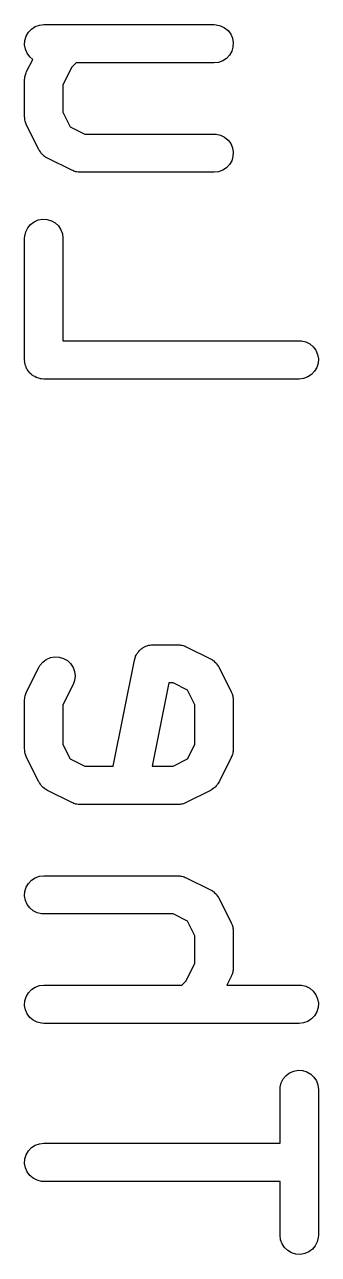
# Model space of a CAD drawing. Extents: x 67.7 to 95.6, y -145.3 to -52.9.
# Drawn here: x 78.76 to 90.26, y -145.29 to -97.12 of the extents above; entities that cross this region are included whole.
import ezdxf

# ---------------------------------------------------------------- set-up
doc = ezdxf.new("R2010")
doc.units = 0
doc.layers.add('BLACK', color=7, linetype='CONTINUOUS')

msp = doc.modelspace()

# ---------------------------------------------------------------- linework, layer by layer
at = {"layer": 'BLACK', "linetype": 'CONTINUOUS'}
for p, q in [((79.0245, -97.2976), (79.17, -97.2019)), ((79.17, -97.2019), (79.3336, -97.1424)), ((79.3336, -97.1424), (79.5066, -97.1222)), ((79.5066, -97.1222), (86.1733, -97.1222)), ((86.1733, -97.1222), (86.2603, -97.1272)), ((86.2603, -97.1272), (86.4298, -97.1674)), ((86.4298, -97.1674), (86.5854, -97.2455)), ((86.5854, -97.2455), (86.7188, -97.3575)), ((78.7579, -97.9158), (78.768, -97.7419)), ((78.768, -97.7419), (78.8179, -97.5751)), ((78.8179, -97.5751), (78.905, -97.4243)), ((78.905, -97.4243), (79.0245, -97.2976)), ((86.7188, -97.3575), (86.8228, -97.4972)), ((86.8228, -97.4972), (86.8918, -97.657)), ((86.8918, -97.657), (86.922, -97.8285)), ((78.7881, -98.0873), (78.7579, -97.9158)), ((78.8571, -98.2472), (78.7881, -98.0873)), ((78.9611, -98.3868), (78.8571, -98.2472)), ((86.8619, -98.1692), (86.7749, -98.32)), ((86.9119, -98.0024), (86.8619, -98.1692)), ((86.922, -97.8285), (86.9119, -98.0024)), ((78.8358, -98.9653), (79.0766, -98.4837)), ((79.0766, -98.4837), (78.9611, -98.3868)), ((80.7696, -98.6222), (80.5992, -98.7926)), ((86.1733, -98.6222), (80.7696, -98.6222)), ((86.3462, -98.6019), (86.1733, -98.6222)), ((86.5099, -98.5424), (86.3462, -98.6019)), ((86.6554, -98.4467), (86.5099, -98.5424)), ((86.7749, -98.32), (86.6554, -98.4467)), ((78.7566, -99.3007), (78.7617, -99.2137)), ((78.7617, -99.2137), (78.7716, -99.1718)), ((78.7716, -99.1718), (78.7765, -99.1291)), ((78.7765, -99.1291), (78.7916, -99.0873)), ((78.7916, -99.0873), (78.8018, -99.0442)), ((78.8018, -99.0442), (78.8211, -99.0058)), ((78.8211, -99.0058), (78.8358, -98.9653)), ((80.5992, -98.7926), (80.2566, -99.4778)), ((78.7566, -100.729), (78.7566, -99.3007)), ((80.2566, -99.4778), (80.2566, -100.552)), ((80.2566, -100.552), (80.5418, -101.123)), ((78.7616, -100.772), (78.7566, -100.729)), ((78.7615, -100.815), (78.7616, -100.772)), ((78.7717, -100.858), (78.7615, -100.815)), ((78.7768, -100.902), (78.7717, -100.858)), ((78.7915, -100.943), (78.7768, -100.902)), ((78.8014, -100.985), (78.7915, -100.943)), ((78.8358, -101.065), (78.8014, -100.985)), ((79.312, -102.017), (78.8358, -101.065)), ((80.5418, -101.123), (81.1122, -101.408)), ((81.1122, -101.408), (86.1733, -101.408)), ((86.1733, -101.408), (86.2603, -101.413)), ((86.2603, -101.413), (86.4298, -101.453)), ((86.4298, -101.453), (86.5854, -101.531)), ((86.5854, -101.531), (86.7188, -101.643)), ((79.3247, -102.037), (79.312, -102.017)), ((79.3339, -102.058), (79.3247, -102.037)), ((79.3723, -102.109), (79.3339, -102.058)), ((79.4074, -102.163), (79.3723, -102.109)), ((86.7188, -101.643), (86.8228, -101.783)), ((86.8228, -101.783), (86.8918, -101.943)), ((86.8918, -101.943), (86.922, -102.114)), ((79.4243, -102.179), (79.4074, -102.163)), ((79.4382, -102.197), (79.4243, -102.179)), ((79.4873, -102.238), (79.4382, -102.197)), ((79.5339, -102.282), (79.4873, -102.238)), ((79.554, -102.294), (79.5339, -102.282)), ((79.5718, -102.309), (79.554, -102.294)), ((79.6474, -102.352), (79.5718, -102.309)), ((80.5998, -102.829), (79.6474, -102.352)), ((86.8619, -102.455), (86.7749, -102.606)), ((86.9119, -102.288), (86.8619, -102.455)), ((86.922, -102.114), (86.9119, -102.288)), ((80.6402, -102.843), (80.5998, -102.829)), ((80.6787, -102.863), (80.6402, -102.843)), ((80.7218, -102.873), (80.6787, -102.863)), ((80.7635, -102.888), (80.7218, -102.873)), ((80.8063, -102.893), (80.7635, -102.888)), ((80.8481, -102.903), (80.8063, -102.893)), ((80.9352, -102.908), (80.8481, -102.903)), ((86.1733, -102.908), (80.9352, -102.908)), ((86.3462, -102.888), (86.1733, -102.908)), ((86.5099, -102.828), (86.3462, -102.888)), ((86.6554, -102.732), (86.5099, -102.828)), ((86.7749, -102.606), (86.6554, -102.732)), ((78.88, -105.079), (78.9919, -104.946)), ((78.9919, -104.946), (79.1316, -104.842)), ((79.1316, -104.842), (79.2915, -104.773)), ((79.2915, -104.773), (79.463, -104.742)), ((79.463, -104.742), (79.6368, -104.753)), ((79.6368, -104.753), (79.8037, -104.803)), ((79.8037, -104.803), (79.9545, -104.89)), ((79.9545, -104.89), (80.0811, -105.009)), ((78.7566, -105.491), (78.7617, -105.404)), ((78.7617, -105.404), (78.8018, -105.235)), ((78.8018, -105.235), (78.88, -105.079)), ((80.0811, -105.009), (80.1768, -105.155)), ((80.1768, -105.155), (80.2364, -105.318)), ((80.2364, -105.318), (80.2566, -105.491)), ((78.7566, -110.253), (78.7566, -105.491)), ((80.2566, -105.491), (80.2566, -109.503)), ((80.2566, -109.503), (89.5066, -109.503)), ((89.5066, -109.503), (89.5937, -109.508)), ((89.5937, -109.508), (89.7631, -109.548)), ((89.7631, -109.548), (89.9187, -109.626)), ((89.9187, -109.626), (90.0521, -109.738)), ((90.0521, -109.738), (90.1561, -109.878)), ((78.7592, -110.275), (78.7566, -110.253)), ((78.7579, -110.297), (78.7592, -110.275)), ((78.7692, -110.361), (78.7579, -110.297)), ((90.1561, -109.878), (90.2251, -110.038)), ((90.2251, -110.038), (90.2553, -110.209)), ((90.2553, -110.209), (90.2452, -110.383)), ((78.7768, -110.426), (78.7692, -110.361)), ((78.7843, -110.447), (78.7768, -110.426)), ((78.7881, -110.468), (78.7843, -110.447)), ((78.814, -110.528), (78.7881, -110.468)), ((78.8364, -110.59), (78.814, -110.528)), ((78.8484, -110.608), (78.8364, -110.59)), ((78.8571, -110.628), (78.8484, -110.608)), ((78.8961, -110.681), (78.8571, -110.628)), ((78.9321, -110.735), (78.8961, -110.681)), ((78.948, -110.75), (78.9321, -110.735)), ((78.9611, -110.768), (78.948, -110.75)), ((79.0112, -110.81), (78.9611, -110.768)), ((90.1082, -110.701), (89.9887, -110.828)), ((90.1953, -110.55), (90.1082, -110.701)), ((90.2452, -110.383), (90.1953, -110.55)), ((79.0587, -110.855), (79.0112, -110.81)), ((79.0777, -110.866), (79.0587, -110.855)), ((79.0945, -110.88), (79.0777, -110.866)), ((79.1529, -110.909), (79.0945, -110.88)), ((79.2095, -110.942), (79.1529, -110.909)), ((79.2305, -110.948), (79.2095, -110.942)), ((79.2501, -110.958), (79.2305, -110.948)), ((79.3137, -110.973), (79.2501, -110.958)), ((79.3764, -110.992), (79.3137, -110.973)), ((79.3982, -110.993), (79.3764, -110.992)), ((79.4195, -110.998), (79.3982, -110.993)), ((79.5066, -111.003), (79.4195, -110.998)), ((89.5066, -111.003), (79.5066, -111.003)), ((89.6796, -110.983), (89.5066, -111.003)), ((89.8432, -110.923), (89.6796, -110.983)), ((89.9887, -110.828), (89.8432, -110.923)), ((83.1037, -121.861), (83.1298, -121.816)), ((83.1298, -121.816), (83.1515, -121.768)), ((83.1515, -121.768), (83.1732, -121.74)), ((83.1732, -121.74), (83.1907, -121.71)), ((83.1907, -121.71), (83.2266, -121.672)), ((83.2266, -121.672), (83.2587, -121.631)), ((83.2587, -121.631), (83.2861, -121.609)), ((83.2861, -121.609), (83.3102, -121.583)), ((83.3102, -121.583), (83.3539, -121.555)), ((83.3539, -121.555), (83.3946, -121.522)), ((83.3946, -121.522), (83.4264, -121.507)), ((83.4264, -121.507), (83.4557, -121.488)), ((83.4557, -121.488), (83.5048, -121.47)), ((83.5048, -121.47), (83.552, -121.447)), ((83.552, -121.447), (83.5863, -121.44)), ((83.5863, -121.44), (83.6194, -121.428)), ((83.6194, -121.428), (83.6712, -121.422)), ((83.6712, -121.422), (83.7223, -121.411)), ((83.7223, -121.411), (83.7574, -121.412)), ((83.7574, -121.412), (83.7923, -121.408)), ((83.7923, -121.408), (84.7447, -121.408)), ((84.7447, -121.408), (84.8318, -121.413)), ((84.8318, -121.413), (84.8736, -121.423)), ((84.8736, -121.423), (84.9164, -121.428)), ((84.9164, -121.428), (84.9581, -121.443)), ((84.9581, -121.443), (85.0012, -121.453)), ((85.0012, -121.453), (85.0397, -121.472)), ((85.0397, -121.472), (85.0801, -121.487)), ((85.0801, -121.487), (86.0325, -121.963)), ((78.8358, -123.251), (79.312, -122.299)), ((79.312, -122.299), (79.3555, -122.223)), ((79.3555, -122.223), (79.4672, -122.089)), ((79.4672, -122.089), (79.6066, -121.985)), ((79.6066, -121.985), (79.7664, -121.916)), ((79.7664, -121.916), (79.9379, -121.885)), ((79.9379, -121.885), (80.1117, -121.895)), ((80.1117, -121.895), (80.2786, -121.945)), ((80.2786, -121.945), (80.4296, -122.032)), ((80.4296, -122.032), (80.5565, -122.151)), ((80.5565, -122.151), (80.6524, -122.296)), ((80.6524, -122.296), (80.7123, -122.46)), ((82.2251, -126.17), (83.0569, -122.011)), ((83.0569, -122.011), (83.0789, -121.926)), ((83.0789, -121.926), (83.0936, -121.894)), ((83.0936, -121.894), (83.1037, -121.861)), ((86.0325, -121.963), (86.1081, -122.007)), ((86.1081, -122.007), (86.1259, -122.022)), ((86.1259, -122.022), (86.146, -122.033)), ((86.146, -122.033), (86.1925, -122.077)), ((86.1925, -122.077), (86.2417, -122.118)), ((86.2417, -122.118), (86.2556, -122.137)), ((86.2556, -122.137), (86.2725, -122.153)), ((86.2725, -122.153), (86.3076, -122.207)), ((86.3076, -122.207), (86.3459, -122.258)), ((86.3459, -122.258), (86.3552, -122.279)), ((86.3552, -122.279), (86.3679, -122.299)), ((86.3679, -122.299), (86.8441, -123.251)), ((80.7129, -122.806), (80.6536, -122.969)), ((80.7123, -122.46), (80.7328, -122.633)), ((80.7328, -122.633), (80.7129, -122.806)), ((78.8018, -123.33), (78.8211, -123.291)), ((78.8211, -123.291), (78.8358, -123.251)), ((80.6536, -122.969), (80.2566, -123.763)), ((84.4072, -122.908), (83.7548, -126.17)), ((84.5677, -122.908), (84.4072, -122.908)), ((85.1381, -123.193), (84.5677, -122.908)), ((85.4233, -123.763), (85.1381, -123.193)), ((86.8441, -123.251), (86.8785, -123.331)), ((78.7566, -123.586), (78.7617, -123.499)), ((78.7566, -125.491), (78.7566, -123.586)), ((78.7617, -123.499), (78.7716, -123.458)), ((78.7716, -123.458), (78.7765, -123.415)), ((78.7765, -123.415), (78.7916, -123.373)), ((78.7916, -123.373), (78.8018, -123.33)), ((80.2566, -123.763), (80.2566, -125.314)), ((85.4233, -125.314), (85.4233, -123.763)), ((86.8785, -123.331), (86.8883, -123.373)), ((86.8883, -123.373), (86.9031, -123.413)), ((86.9031, -123.413), (86.9082, -123.458)), ((86.9082, -123.458), (86.9184, -123.501)), ((86.9184, -123.501), (86.9183, -123.544)), ((86.9183, -123.544), (86.9233, -123.586)), ((86.9233, -123.586), (86.9233, -125.491)), ((78.7616, -125.534), (78.7566, -125.491)), ((78.7615, -125.577), (78.7616, -125.534)), ((78.7717, -125.62), (78.7615, -125.577)), ((78.7768, -125.664), (78.7717, -125.62)), ((78.7915, -125.705), (78.7768, -125.664)), ((78.8014, -125.746), (78.7915, -125.705)), ((80.2566, -125.314), (80.5418, -125.885)), ((85.1381, -125.885), (85.4233, -125.314)), ((86.8883, -125.705), (86.878, -125.748)), ((86.9034, -125.663), (86.8883, -125.705)), ((86.9083, -125.62), (86.9034, -125.663)), ((86.9182, -125.578), (86.9083, -125.62)), ((86.9233, -125.491), (86.9182, -125.578)), ((78.8358, -125.827), (78.8014, -125.746)), ((79.312, -126.779), (78.8358, -125.827)), ((80.5418, -125.885), (81.1122, -126.17)), ((81.1122, -126.17), (82.2251, -126.17)), ((83.7548, -126.17), (84.5677, -126.17)), ((84.5677, -126.17), (85.1381, -125.885)), ((86.8441, -125.827), (86.3679, -126.779)), ((86.8587, -125.786), (86.8441, -125.827)), ((86.878, -125.748), (86.8587, -125.786)), ((79.3247, -126.798), (79.312, -126.779)), ((79.3339, -126.82), (79.3247, -126.798)), ((79.3723, -126.871), (79.3339, -126.82)), ((79.4074, -126.925), (79.3723, -126.871)), ((79.4243, -126.941), (79.4074, -126.925)), ((79.4382, -126.959), (79.4243, -126.941)), ((79.4873, -127), (79.4382, -126.959)), ((79.5339, -127.044), (79.4873, -127)), ((79.554, -127.056), (79.5339, -127.044)), ((79.5718, -127.071), (79.554, -127.056)), ((79.6474, -127.114), (79.5718, -127.071)), ((80.5998, -127.591), (79.6474, -127.114)), ((86.0325, -127.114), (85.0801, -127.591)), ((86.0519, -127.102), (86.0325, -127.114)), ((86.0732, -127.092), (86.0519, -127.102)), ((86.1246, -127.054), (86.0732, -127.092)), ((86.1782, -127.019), (86.1246, -127.054)), ((86.1941, -127.002), (86.1782, -127.019)), ((86.2127, -126.988), (86.1941, -127.002)), ((86.2538, -126.939), (86.2127, -126.988)), ((86.2979, -126.893), (86.2538, -126.939)), ((86.3095, -126.872), (86.2979, -126.893)), ((86.3244, -126.855), (86.3095, -126.872)), ((86.3679, -126.779), (86.3244, -126.855)), ((80.6402, -127.605), (80.5998, -127.591)), ((80.6787, -127.625), (80.6402, -127.605)), ((80.7218, -127.635), (80.6787, -127.625)), ((80.7635, -127.65), (80.7218, -127.635)), ((84.9581, -127.635), (84.9177, -127.65)), ((85, -127.625), (84.9581, -127.635)), ((85.0801, -127.591), (85, -127.625)), ((80.8063, -127.655), (80.7635, -127.65)), ((80.8481, -127.665), (80.8063, -127.655)), ((80.9352, -127.67), (80.8481, -127.665)), ((84.7447, -127.67), (80.9352, -127.67)), ((84.7874, -127.665), (84.7447, -127.67)), ((84.8305, -127.665), (84.7874, -127.665)), ((84.8736, -127.655), (84.8305, -127.665)), ((84.9177, -127.65), (84.8736, -127.655)), ((79.17, -130.535), (79.3336, -130.476)), ((79.3336, -130.476), (79.5066, -130.455)), ((79.5066, -130.455), (84.7447, -130.455)), ((84.7447, -130.455), (84.8318, -130.461)), ((84.8318, -130.461), (84.8736, -130.47)), ((84.8736, -130.47), (84.9164, -130.475)), ((84.9164, -130.475), (84.9581, -130.49)), ((84.9581, -130.49), (85.0012, -130.501)), ((85.0012, -130.501), (85.0397, -130.52)), ((85.0397, -130.52), (85.0801, -130.535)), ((78.768, -131.075), (78.8179, -130.908)), ((78.8179, -130.908), (78.905, -130.758)), ((78.905, -130.758), (79.0245, -130.631)), ((79.0245, -130.631), (79.17, -130.535)), ((85.0801, -130.535), (86.0325, -131.011)), ((78.7579, -131.249), (78.768, -131.075)), ((78.7881, -131.421), (78.7579, -131.249)), ((78.8571, -131.58), (78.7881, -131.421)), ((86.0325, -131.011), (86.1081, -131.054)), ((86.1081, -131.054), (86.1259, -131.069)), ((86.1259, -131.069), (86.146, -131.081)), ((86.146, -131.081), (86.1925, -131.125)), ((86.1925, -131.125), (86.2417, -131.166)), ((86.2417, -131.166), (86.2556, -131.185)), ((86.2556, -131.185), (86.2725, -131.201)), ((86.2725, -131.201), (86.3076, -131.254)), ((86.3076, -131.254), (86.3459, -131.306)), ((86.3459, -131.306), (86.3552, -131.327)), ((86.3552, -131.327), (86.3679, -131.346)), ((86.3679, -131.346), (86.8441, -132.299)), ((78.9611, -131.72), (78.8571, -131.58)), ((79.0945, -131.832), (78.9611, -131.72)), ((79.2501, -131.91), (79.0945, -131.832)), ((79.4195, -131.95), (79.2501, -131.91)), ((79.5066, -131.955), (79.4195, -131.95)), ((84.5677, -131.955), (79.5066, -131.955)), ((85.1381, -132.241), (84.5677, -131.955)), ((85.4233, -132.811), (85.1381, -132.241)), ((86.8441, -132.299), (86.8785, -132.379)), ((86.8785, -132.379), (86.8883, -132.421)), ((86.8883, -132.421), (86.9031, -132.461)), ((85.4233, -133.886), (85.4233, -132.811)), ((86.9031, -132.461), (86.9082, -132.505)), ((86.9082, -132.505), (86.9184, -132.548)), ((86.9184, -132.548), (86.9183, -132.591)), ((86.9183, -132.591), (86.9233, -132.634)), ((86.9233, -132.634), (86.9233, -134.063)), ((85.0807, -134.571), (85.4233, -133.886)), ((86.8587, -134.358), (86.8441, -134.398)), ((86.878, -134.319), (86.8587, -134.358)), ((86.8883, -134.276), (86.878, -134.319)), ((86.9034, -134.234), (86.8883, -134.276)), ((86.9083, -134.192), (86.9034, -134.234)), ((86.9182, -134.15), (86.9083, -134.192)), ((86.9233, -134.063), (86.9182, -134.15)), ((79.0245, -134.917), (79.17, -134.821)), ((79.17, -134.821), (79.3336, -134.761)), ((79.3336, -134.761), (79.5066, -134.741)), ((79.5066, -134.741), (84.9102, -134.741)), ((84.9102, -134.741), (85.0807, -134.571)), ((86.8441, -134.398), (86.6725, -134.741)), ((86.6725, -134.741), (89.5066, -134.741)), ((89.5066, -134.741), (89.5937, -134.746)), ((89.5937, -134.746), (89.7631, -134.786)), ((89.7631, -134.786), (89.9187, -134.865)), ((78.768, -135.361), (78.8179, -135.194)), ((78.8179, -135.194), (78.905, -135.043)), ((78.905, -135.043), (79.0245, -134.917)), ((89.9187, -134.865), (90.0521, -134.977)), ((90.0521, -134.977), (90.1561, -135.116)), ((90.1561, -135.116), (90.2251, -135.276)), ((90.2251, -135.276), (90.2553, -135.448)), ((78.7579, -135.535), (78.768, -135.361)), ((78.7881, -135.706), (78.7579, -135.535)), ((78.8571, -135.866), (78.7881, -135.706)), ((90.1953, -135.788), (90.1082, -135.939)), ((90.2452, -135.621), (90.1953, -135.788)), ((90.2553, -135.448), (90.2452, -135.621)), ((78.9611, -136.006), (78.8571, -135.866)), ((79.0945, -136.118), (78.9611, -136.006)), ((79.2501, -136.196), (79.0945, -136.118)), ((79.4195, -136.236), (79.2501, -136.196)), ((79.5066, -136.241), (79.4195, -136.236)), ((89.5066, -136.241), (79.5066, -136.241)), ((89.6796, -136.221), (89.5066, -136.241)), ((89.8432, -136.161), (89.6796, -136.221)), ((89.9887, -136.066), (89.8432, -136.161)), ((90.1082, -135.939), (89.9887, -136.066)), ((88.9919, -138.279), (89.1316, -138.175)), ((89.1316, -138.175), (89.2915, -138.106)), ((89.2915, -138.106), (89.463, -138.076)), ((89.463, -138.076), (89.6368, -138.086)), ((89.6368, -138.086), (89.8037, -138.136)), ((89.8037, -138.136), (89.9545, -138.223)), ((89.9545, -138.223), (90.0811, -138.342)), ((88.7617, -138.737), (88.8018, -138.568)), ((88.8018, -138.568), (88.88, -138.412)), ((88.88, -138.412), (88.9919, -138.279)), ((90.0811, -138.342), (90.1768, -138.488)), ((90.1768, -138.488), (90.2364, -138.652)), ((90.2364, -138.652), (90.2566, -138.825)), ((88.7566, -138.825), (88.7617, -138.737)), ((88.7566, -140.932), (88.7566, -138.825)), ((90.2566, -138.825), (90.2566, -144.539)), ((78.905, -141.234), (79.0245, -141.107)), ((79.0245, -141.107), (79.17, -141.011)), ((79.17, -141.011), (79.3336, -140.952)), ((79.3336, -140.952), (79.5066, -140.932)), ((79.5066, -140.932), (88.7566, -140.932)), ((78.7579, -141.725), (78.768, -141.551)), ((78.768, -141.551), (78.8179, -141.385)), ((78.8179, -141.385), (78.905, -141.234)), ((78.7881, -141.897), (78.7579, -141.725)), ((78.8571, -142.057), (78.7881, -141.897)), ((78.9611, -142.196), (78.8571, -142.057)), ((79.0945, -142.308), (78.9611, -142.196)), ((79.2501, -142.386), (79.0945, -142.308)), ((79.4195, -142.427), (79.2501, -142.386)), ((79.5066, -142.432), (79.4195, -142.427)), ((88.7566, -142.432), (79.5066, -142.432)), ((88.7566, -144.539), (88.7566, -142.432)), ((88.7768, -144.712), (88.7566, -144.539)), ((88.8364, -144.875), (88.7768, -144.712)), ((88.9321, -145.021), (88.8364, -144.875)), ((90.1332, -144.951), (90.0213, -145.084)), ((90.2114, -144.795), (90.1332, -144.951)), ((90.2515, -144.626), (90.2114, -144.795)), ((90.2566, -144.539), (90.2515, -144.626)), ((89.0587, -145.14), (88.9321, -145.021)), ((89.2095, -145.227), (89.0587, -145.14)), ((89.3764, -145.277), (89.2095, -145.227)), ((89.5502, -145.288), (89.3764, -145.277)), ((89.7217, -145.257), (89.5502, -145.288)), ((89.8816, -145.188), (89.7217, -145.257)), ((90.0213, -145.084), (89.8816, -145.188))]:
    msp.add_line(p, q, dxfattribs=at)

doc.saveas('drawing.dxf')
